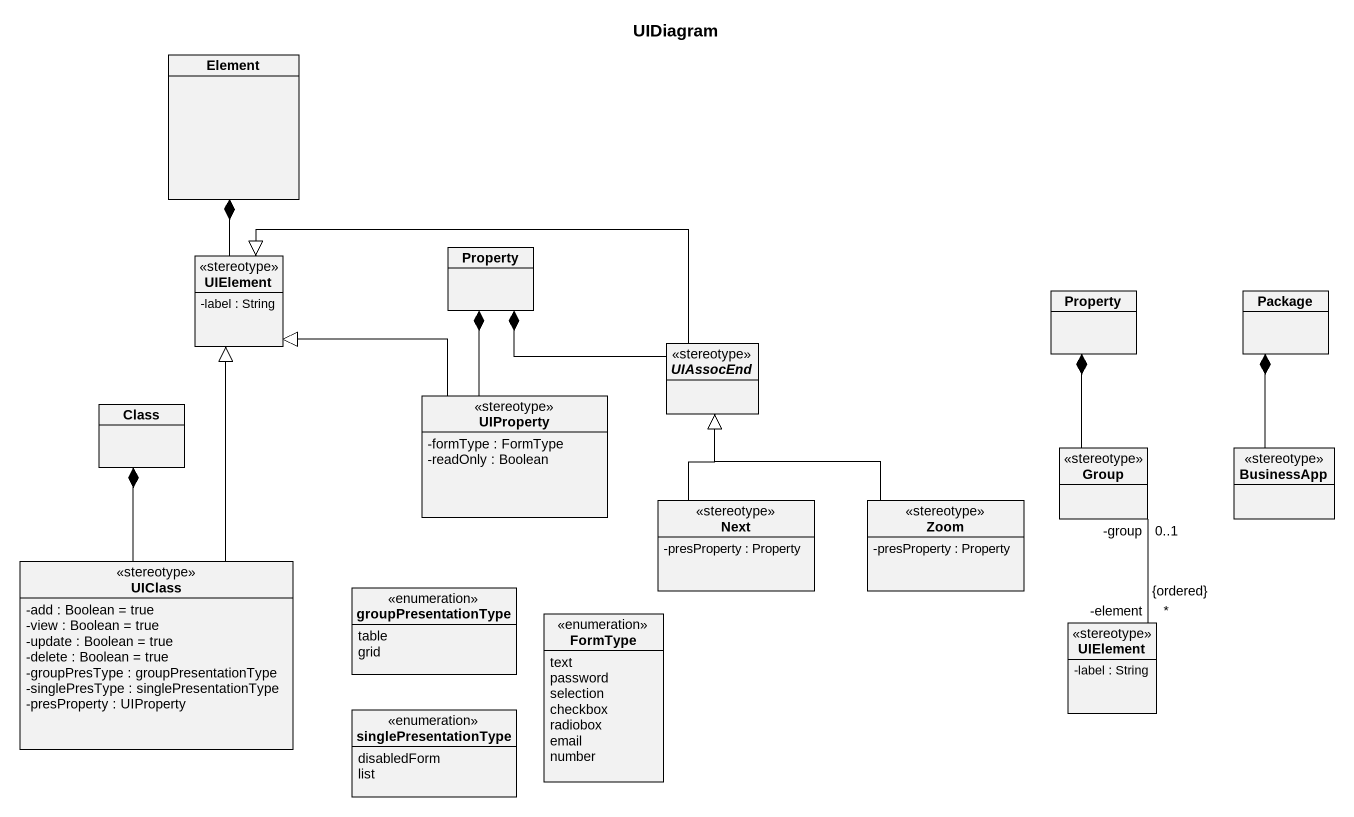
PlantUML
@startuml
title UIDiagram
hide circle
hide empty members
skinparam classAttributeIconSize 0
class Element
class UIElement <<stereotype>> {
  -label : String
}
class Property
abstract class UIAssocEnd <<stereotype>>
class "Property" as Property_2
class "Package" as Package_
class UIProperty <<stereotype>> {
  -formType : FormType
  -readOnly : Boolean
}
class "Class" as Class_
class "Group" as Group_ <<stereotype>>
class BusinessApp <<stereotype>>
class Next <<stereotype>> {
  -presProperty : Property
}
class Zoom <<stereotype>> {
  -presProperty : Property
}
class UIClass <<stereotype>> {
  -add : Boolean = true
  -view : Boolean = true
  -update : Boolean = true
  -delete : Boolean = true
  -groupPresType : groupPresentationType
  -singlePresType : singlePresentationType
  -presProperty : UIProperty
}
enum groupPresentationType {
  table
  grid
}
enum FormType {
  text
  password
  selection
  checkbox
  radiobox
  email
  number
}
class "UIElement" as UIElement_2 <<stereotype>> {
  -label : String
}
enum singlePresentationType {
  disabledForm
  list
}
UIElement -up-* Element
UIAssocEnd -left-|> UIElement
UIAssocEnd -left-* Property
UIProperty -left-|> UIElement
UIProperty -up-* Property
Group_ -up-* Property_2
Group_ "-group\n0..1" -- "-element\n*\n{ordered}" UIElement_2
BusinessApp -up-* Package_
Next -up-|> UIAssocEnd
Zoom -up-|> UIAssocEnd
UIClass -up-|> UIElement
UIClass -up-* Class_
@enduml
